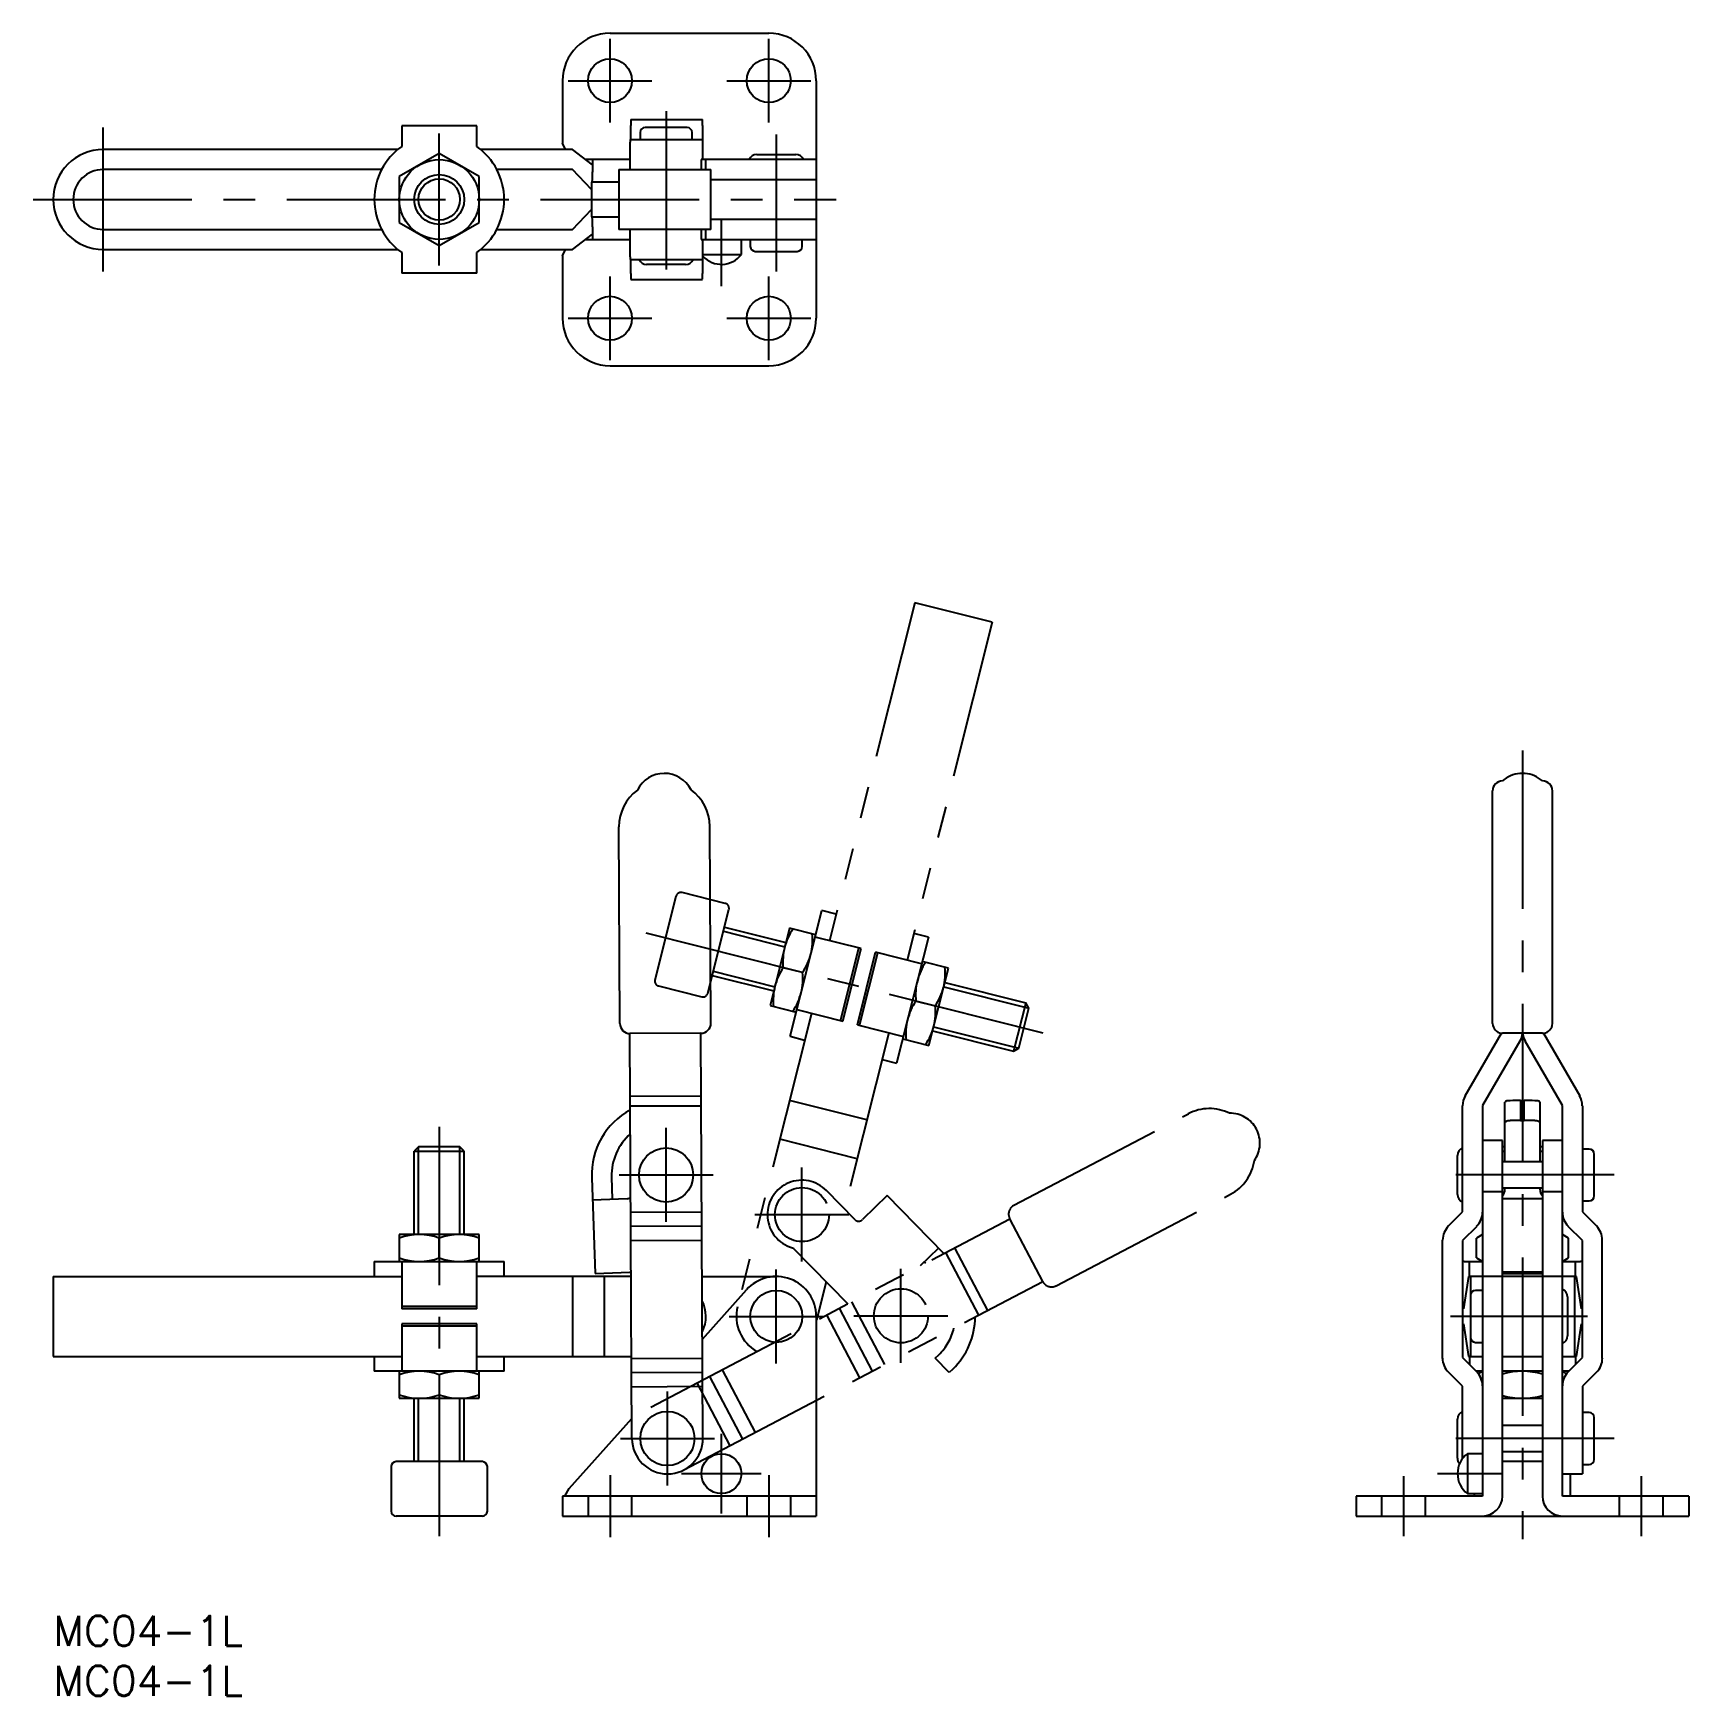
# Model space of a CAD drawing. Extents: x -2 to 164, y -8 to 159.
import ezdxf

# ---------------------------------------------------------------- set-up
doc = ezdxf.new("R2010")
doc.units = 0
doc.header["$LTSCALE"] = 0.5
for name, pattern in [('CENTER', [50.8, 31.75, -6.35, 6.35, -6.35]), ('DASHED', [19.05, 12.7, -6.35]), ('PHANTOM', [63.5, 31.75, -6.35, 6.35, -6.35, 6.35, -6.35])]:
    doc.linetypes.add(name, pattern=pattern)
for name, color, linetype in [('MSM_CENTER', 1, 'CENTER'), ('MSM_CONTINUOUS', 7, 'CONTINUOUS'), ('MSM_DASHED', 4, 'DASHED'), ('MSM_IMAGINARY', 6, 'PHANTOM'), ('MSM_NARROW', 5, 'CONTINUOUS'), ('MSM_PART_NUMBER', 7, 'CONTINUOUS')]:
    doc.layers.add(name, color=color, linetype=linetype)
doc.styles.get("Standard").update_dxf_attribs({"font": 'txt.shx', "height": 3, "bigfont": 'bigfont.shx'})

# ---------------------------------------------------------------- blocks, each defined once
blk = doc.blocks.new('*U24')
at = {"layer": 'MSM_PART_NUMBER'}
blk.add_text('MC04-1L', height=3, dxfattribs=at).set_placement((0, -3))
blk = doc.blocks.new('*U25')
at = {"layer": 'MSM_PART_NUMBER'}
blk.add_text('MC04-1L', height=3, dxfattribs=at).set_placement((0, -8))

msp = doc.modelspace()

# ---------------------------------------------------------------- linework, layer by layer
at = {"layer": 'MSM_CENTER'}
for p, q in [((55.75, 149.59), (55.75, 157.99)), ((71.65, 149.59), (71.65, 157.99)), ((51.55, 153.79), (59.95, 153.79)), ((67.45, 153.79), (75.85, 153.79)), ((61.37, 150.75), (61.37, 133.04)), ((5, 134.69), (5, 149.09)), ((38.65, 135.27), (38.65, 148.51)), ((72.4, 148.4), (72.4, 134.69)), ((-2, 141.89), (78.4, 141.89)), ((66.9, 133.22), (66.9, 139.89)), ((55.75, 125.79), (55.75, 134.19)), ((71.65, 125.79), (71.65, 134.19)), ((51.55, 129.99), (59.95, 129.99)), ((67.45, 129.99), (75.85, 129.99)), ((147.11, 86.7), (147.11, 7.7)), ((99.13, 58.39), (59.37, 68.39)), ((38.65, 49), (38.65, 8)), ((61.37, 39.46), (61.37, 48.88)), ((56.66, 44.17), (66.08, 44.17)), ((74.97, 35.49), (74.97, 44.91)), ((156.31, 44.17), (138.6, 44.17)), ((70.26, 40.2), (79.68, 40.2)), ((72.4, 25.29), (72.4, 34.71)), ((84.88, 25.35), (84.88, 34.76)), ((67.69, 30), (77.11, 30)), ((80.17, 30.06), (89.59, 30.06)), ((153.62, 30), (139.91, 30)), ((61.5, 13.06), (61.5, 22.48)), ((56.79, 17.77), (66.21, 17.77)), ((66.9, 10.25), (66.9, 18.25)), ((156.31, 17.77), (138.6, 17.77)), ((55.75, 14.1), (55.75, 7.9)), ((62.9, 14.25), (70.9, 14.25)), ((71.65, 14.1), (71.65, 7.9)), ((135.21, 14), (135.21, 8)), ((138.61, 14.25), (145.11, 14.25)), ((159.01, 14), (159.01, 8))]:
    msp.add_line(p, q, dxfattribs=at)
at = {"layer": 'MSM_CONTINUOUS'}
for p, q in [((55.75, 158.54), (71.65, 158.54)), ((51, 153.79), (51, 147.52)), ((76.4, 153.79), (76.4, 129.99)), ((57.85, 149.89), (65.01, 149.89)), ((42.4, 149.27), (34.9, 149.27)), ((34.9, 149.27), (34.9, 147.2)), ((42.4, 147.2), (42.4, 149.27)), ((57.84, 147.89), (57.85, 149.31)), ((58.77, 148.59), (58.77, 147.89)), ((63.47, 149.09), (59.27, 149.09)), ((63.97, 147.89), (63.97, 148.59)), ((65.02, 149.31), (65.02, 147.89)), ((34.5, 146.89), (5, 146.89)), ((52, 146.89), (42.8, 146.89)), ((51.31, 146.89), (51, 147.52)), ((54, 145.37), (52, 146.89)), ((57.76, 144.89), (57.78, 147.62)), ((57.79, 147.89), (64.94, 147.89)), ((65.01, 147.89), (64.95, 147.89)), ((65.02, 147.89), (65.05, 147.89)), ((65.05, 145.89), (65.05, 147.89)), ((32.88, 144.89), (5, 144.89)), ((38.65, 146.51), (34.65, 144.2)), ((42.65, 144.2), (38.65, 146.51)), ((52, 144.89), (44.42, 144.89)), ((53.91, 142.88), (52, 144.89)), ((57.77, 145.89), (53.35, 145.89)), ((54, 145.89), (54, 144.64)), ((56.65, 144.89), (65.85, 144.89)), ((56.65, 144.89), (56.65, 138.89)), ((64.89, 145.89), (64.88, 144.89)), ((76.4, 145.89), (64.89, 145.89)), ((65.35, 144.89), (65.35, 145.89)), ((65.85, 138.89), (65.85, 144.89)), ((70.44, 146.4), (74.36, 146.4)), ((34.65, 144.2), (34.65, 139.58)), ((42.65, 139.58), (42.65, 144.2)), ((56.65, 143.64), (53.91, 143.64)), ((53.91, 143.64), (53.91, 140.14)), ((65.85, 143.89), (76.4, 143.89)), ((52, 138.89), (53.91, 140.9)), ((53.91, 140.14), (56.65, 140.14)), ((5, 138.89), (32.88, 138.89)), ((34.65, 139.58), (38.65, 137.27)), ((38.65, 137.27), (42.65, 139.58)), ((44.42, 138.89), (52, 138.89)), ((52, 136.89), (54, 138.41)), ((54, 139.14), (54, 137.89)), ((65.85, 138.89), (56.65, 138.89)), ((57.78, 136.16), (57.76, 138.89)), ((64.88, 138.89), (64.89, 137.89)), ((65.35, 137.89), (65.35, 138.89)), ((76.4, 139.89), (65.85, 139.89)), ((5, 136.89), (34.5, 136.89)), ((34.9, 136.58), (34.9, 134.51)), ((42.4, 134.51), (42.4, 136.58)), ((42.8, 136.89), (52, 136.89)), ((51, 136.26), (51.31, 136.89)), ((53.35, 137.89), (57.77, 137.89)), ((64.89, 137.89), (76.4, 137.89)), ((65.05, 135.89), (65.05, 137.89)), ((68.9, 136.39), (68.9, 137.89)), ((69.8, 137.89), (69.8, 137.19)), ((70.3, 136.69), (74.5, 136.69)), ((75, 137.19), (75, 137.89)), ((51, 136.26), (51, 129.99)), ((57.79, 135.89), (64.94, 135.89)), ((57.85, 134.48), (57.84, 135.89)), ((63.32, 135.38), (59.42, 135.38)), ((64.95, 135.89), (65.01, 135.89)), ((65.02, 135.89), (65.02, 134.48)), ((65.05, 135.89), (65.02, 135.89)), ((65.05, 136.39), (68.9, 136.39)), ((42.4, 134.51), (34.9, 134.51)), ((57.85, 133.89), (65.01, 133.89)), ((55.75, 125.24), (71.65, 125.24)), ((147.37, 84.4), (146.86, 84.4)), ((144.11, 59.33), (144.11, 82.64)), ((150.11, 59.33), (150.11, 82.64)), ((56.75, 59.33), (56.65, 79.05)), ((65.85, 59.37), (65.75, 79.09)), ((64.85, 58.37), (57.75, 58.34)), ((57.95, 17.75), (57.75, 58.34)), ((65.05, 17.79), (64.85, 58.37)), ((141.38, 52.11), (145, 58.37)), ((145, 58.37), (145.11, 58.37)), ((149.11, 58.37), (145.11, 58.37)), ((147.09, 58.37), (147.01, 57.95)), ((147.13, 58.37), (147.22, 57.95)), ((149.11, 58.37), (149.23, 58.37)), ((149.23, 58.37), (152.85, 52.11)), ((146.84, 57.56), (143.11, 51.12)), ((147.01, 57.95), (146.84, 57.56)), ((147.22, 57.95), (147.39, 57.56)), ((151.11, 51.12), (147.39, 57.56)), ((57.78, 52.08), (64.88, 52.11)), ((57.79, 51.08), (64.89, 51.11)), ((141.11, 40.48), (141.11, 51.11)), ((143.11, 51.12), (143.11, 12)), ((145.36, 45.47), (145.36, 51.45)), ((146.93, 51.62), (147.3, 51.62)), ((146.93, 51.62), (146.93, 49.62)), ((147.3, 49.62), (147.3, 51.62)), ((148.86, 51.45), (148.86, 45.47)), ((151.11, 12), (151.11, 51.12)), ((153.11, 51.11), (153.11, 40.48)), ((146.93, 49.62), (147.3, 49.62)), ((36.58, 47), (36.15, 46.57)), ((40.72, 47), (36.58, 47)), ((41.15, 46.57), (40.72, 47)), ((145.11, 47.62), (143.11, 47.62)), ((145.11, 12), (145.11, 47.62)), ((145.36, 47), (145.11, 47)), ((149.11, 47), (148.86, 47)), ((151.11, 47.62), (149.11, 47.62)), ((149.11, 47.62), (149.11, 12)), ((153.81, 46.77), (153.11, 46.77)), ((36.15, 46.57), (41.15, 46.57)), ((36.15, 38.2), (36.15, 46.57)), ((41.15, 38.2), (41.15, 46.57)), ((140.6, 42.22), (140.6, 46.12)), ((145.36, 46.51), (145.11, 46.51)), ((149.11, 45.47), (145.11, 45.47)), ((149.11, 46.51), (148.86, 46.51)), ((154.31, 42.07), (154.31, 46.27)), ((53.92, 43.88), (54.27, 34.31)), ((56, 41.74), (55.92, 43.96)), ((57.46, 41.79), (54, 41.66)), ((143.11, 42.5), (145.11, 42.5)), ((145.11, 42.87), (149.11, 42.87)), ((145.11, 41.81), (149.11, 41.81)), ((145.36, 42.74), (145.36, 42.87)), ((148.86, 42.87), (148.86, 42.74)), ((149.11, 42.5), (151.11, 42.5)), ((57.84, 40.44), (64.94, 40.48)), ((139.7, 39.06), (141.11, 40.48)), ((153.11, 41.57), (153.81, 41.57)), ((153.11, 40.48), (154.53, 39.06)), ((57.85, 39.03), (64.95, 39.06)), ((142.53, 39.02), (141.11, 37.61)), ((153.11, 37.61), (151.7, 39.02)), ((42.65, 38.2), (34.65, 38.2)), ((34.65, 38.2), (34.65, 35.5)), ((38.65, 35.86), (38.65, 37.84)), ((42.65, 35.5), (42.65, 38.2)), ((57.85, 37.61), (64.95, 37.65)), ((139.11, 25.79), (139.11, 37.65)), ((141.11, 37.61), (141.11, 25.87)), ((143.11, 38.2), (142.5, 37.84)), ((142.5, 35.86), (142.5, 37.84)), ((151.73, 37.84), (151.11, 38.2)), ((151.73, 35.86), (151.73, 37.84)), ((153.11, 25.87), (153.11, 37.61)), ((155.11, 25.79), (155.11, 37.65)), ((32.15, 35.5), (32.15, 34)), ((32.15, 35.5), (45.15, 35.5)), ((34.9, 35.5), (34.9, 30.75)), ((42.4, 30.75), (42.4, 35.5)), ((45.15, 34), (45.15, 35.5)), ((141.29, 35.5), (143.11, 35.5)), ((141.8, 34), (141.8, 35.5)), ((142.5, 35.86), (143.11, 35.5)), ((151.11, 35.5), (151.73, 35.86)), ((151.11, 35.5), (152.94, 35.5)), ((152.42, 34), (152.42, 35.5)), ((0, 34), (0, 26)), ((0, 34), (34.9, 34)), ((57.87, 34), (42.4, 34)), ((52, 34), (52, 26)), ((54.27, 34.31), (57.73, 34.44)), ((55.15, 34), (55.15, 26)), ((64.97, 34), (72.4, 34)), ((141.71, 34), (141.21, 30.75)), ((152.51, 34), (141.71, 34)), ((141.91, 34), (141.91, 26)), ((145.11, 34.46), (149.11, 34.46)), ((145.11, 34.31), (149.11, 34.31)), ((152.31, 34), (152.31, 26)), ((153.01, 30.75), (152.51, 34)), ((65, 27.71), (69.41, 32.66)), ((143.11, 32.6), (142.41, 32.6)), ((151.62, 31.95), (151.62, 28.04)), ((42.4, 30.98), (34.9, 30.98)), ((42.4, 30.75), (34.9, 30.75)), ((76.4, 30), (76.4, 10)), ((141.21, 30.75), (141.11, 30.77)), ((153.11, 30.77), (153.01, 30.75)), ((42.4, 29.25), (34.9, 29.25)), ((34.9, 29.25), (34.9, 24.5)), ((42.4, 29.02), (34.9, 29.02)), ((42.4, 24.5), (42.4, 29.25)), ((141.11, 29.23), (141.21, 29.25)), ((141.21, 29.25), (141.71, 26)), ((152.51, 26), (153.01, 29.25)), ((153.01, 29.25), (153.11, 29.23)), ((142.41, 27.4), (143.11, 27.4)), ((0, 26), (34.9, 26)), ((32.15, 26), (32.15, 24.5)), ((42.4, 26), (57.91, 26)), ((45.15, 24.5), (45.15, 26)), ((57.91, 25.79), (65.01, 25.83)), ((141.11, 25.87), (142.53, 24.45)), ((141.71, 26), (143.11, 26)), ((141.8, 26), (141.8, 25.18)), ((145.11, 26), (149.11, 26)), ((151.11, 26), (152.51, 26)), ((151.7, 24.45), (153.11, 25.87)), ((152.42, 26), (152.42, 25.18)), ((45.15, 24.5), (32.15, 24.5)), ((34.65, 24.5), (34.65, 21.8)), ((38.65, 24.14), (38.65, 22.16)), ((42.65, 21.8), (42.65, 24.5)), ((57.92, 24.38), (65.02, 24.41)), ((141.11, 23), (139.7, 24.41)), ((143.11, 24.5), (142.48, 24.5)), ((143.11, 24.5), (142.69, 24.26)), ((149.11, 24.5), (145.11, 24.5)), ((151.54, 24.26), (151.11, 24.5)), ((151.75, 24.5), (151.11, 24.5)), ((154.53, 24.41), (153.11, 23)), ((34.65, 21.8), (42.65, 21.8)), ((36.15, 15.45), (36.15, 21.8)), ((41.15, 15.45), (41.15, 21.8)), ((57.92, 22.96), (65.02, 23)), ((141.11, 15.75), (141.11, 23)), ((145.11, 21.8), (149.11, 21.8)), ((153.11, 23), (153.11, 14.22)), ((153.81, 20.37), (153.11, 20.37)), ((51.67, 12.75), (57.94, 19.79)), ((140.6, 15.81), (140.6, 19.72)), ((149.11, 19.07), (145.11, 19.07)), ((154.31, 15.67), (154.31, 19.87)), ((42.97, 15.45), (34.33, 15.45)), ((143.11, 16.25), (141.61, 16.25)), ((141.61, 16.25), (141.61, 12.25)), ((145.11, 16.47), (149.11, 16.47)), ((149.11, 15.45), (145.11, 15.45)), ((153.11, 15.17), (153.81, 15.17)), ((33.83, 14.95), (33.83, 10.5)), ((43.48, 10.5), (43.48, 14.95)), ((151.11, 14.22), (153.11, 14.22)), ((151.94, 12), (151.94, 14.22)), ((76.4, 12), (51, 12)), ((51, 12), (51, 10)), ((51.21, 12.01), (51.67, 12.75)), ((51.21, 12), (51.21, 12.01)), ((143.11, 12), (130.46, 12)), ((130.46, 12), (130.46, 10)), ((141.61, 12.25), (143.11, 12.25)), ((142.29, 12.25), (142.29, 12)), ((163.76, 12), (151.11, 12)), ((163.76, 12), (163.76, 10)), ((42.97, 10), (34.33, 10)), ((51, 10), (76.4, 10)), ((130.46, 10), (163.76, 10))]:
    msp.add_line(p, q, dxfattribs=at)
for centre, radius in [((55.75, 153.79), 2.2), ((71.65, 153.79), 2.2), ((38.65, 141.89), 4), ((38.65, 141.89), 2.5), ((55.75, 129.99), 2.2), ((71.65, 129.99), 2.2), ((61.37, 44.17), 2.71), ((72.4, 30), 2.6), ((61.5, 17.77), 2.71), ((66.9, 14.25), 2)]:
    msp.add_circle(centre, radius, dxfattribs=at)
for centre, radius, start, end in [((55.75, 153.79), 4.75, 90, 180), ((71.65, 153.79), 4.75, 0, 90), ((86.69, 149.26), 28.85, 178.7423, 179.9058), ((37.57, 149.27), 27.45, 0.0646, 1.2873), ((59.27, 148.59), 0.5, 90, 180), ((63.47, 148.59), 0.5, 0, 90), ((5, 141.89), 5, 90, 270), ((38.65, 141.89), 6.5, 125.2344, 234.7656), ((38.65, 141.89), 6.5, 305.2344, 54.7656), ((67.85, 147.57), 10.07, 178.1929, 179.7174), ((5, 141.89), 3, 90, 270), ((70.44, 145.59), 0.81, 90, 158.2615), ((74.36, 145.59), 0.81, 21.7385, 90), ((44.92, 144.43), 9.09, 355.1573, 1.3485), ((44.92, 139.36), 9.09, 358.6515, 4.8427), ((70.3, 137.19), 0.5, 180, 270), ((74.5, 137.19), 0.5, 270, 0), ((67.85, 136.21), 10.07, 180.2826, 181.8071), ((59.42, 136.19), 0.81, 201.7385, 270), ((63.32, 136.19), 0.81, 270, 338.2615), ((66.9, 137.89), 2.5, 222.2686, 323.1301), ((86.69, 134.52), 28.85, 180.0942, 181.2577), ((37.57, 134.51), 27.45, 358.7127, 359.9354), ((55.75, 129.99), 4.75, 180, 270), ((71.65, 129.99), 4.75, 270, 0), ((61.19, 81.4), 3, 26.9181, 153.6419), ((145.11, 82.64), 0.997, 90.4813, 180), ((147.12, 81.4), 3.01, 94.9253, 131.9129), ((147.11, 81.4), 3.01, 48.0871, 85.0747), ((149.12, 82.64), 0.997, 0, 89.5187), ((61.2, 79.07), 4.55, 126.3913, 180.28), ((61.2, 79.07), 4.55, 0.28, 54.1687), ((57.74, 59.33), 0.99, 180.1067, 270.8421), ((64.86, 59.36), 0.989, 269.6688, 0.5025), ((145.13, 59.38), 1.01, 182.9047, 262.7484), ((149.11, 59.38), 1.01, 277.0814, 357.2654), ((143.34, 51.05), 2.23, 151.583, 178.4167), ((150.88, 51.05), 2.23, 1.5833, 28.417), ((61.36, 44.16), 7.45, 118.6705, 182.13), ((145.48, 51.44), 0.113, 99.068, 171.1143), ((145.84, 50.25), 1.36, 88.53, 106.5092), ((147.08, 13.73), 37.9, 90.2234, 91.8082), ((147.15, 13.73), 37.9, 88.1918, 89.7766), ((148.38, 50.25), 1.36, 73.4908, 91.47), ((148.75, 51.44), 0.113, 8.8857, 80.932), ((145.54, 49.38), 0.175, 117.6799, 168.5389), ((145.89, 48.19), 1.41, 90.4294, 107.9391), ((147.07, 11.76), 37.87, 90.2228, 91.8089), ((147.15, 11.76), 37.87, 88.1911, 89.7772), ((148.34, 48.19), 1.41, 72.0609, 89.5706), ((148.69, 49.38), 0.175, 11.4611, 62.3201), ((61.36, 44.16), 5.45, 130.8191, 182.13), ((141.41, 46.12), 0.81, 111.7385, 180), ((153.81, 46.27), 0.5, 0, 90), ((57.44, 42.34), 0.55, 272.13, 315.6913), ((141.41, 42.22), 0.81, 180, 248.2615), ((144.33, 42.75), 1.03, 319.2368, 359.3274), ((149.89, 42.75), 1.03, 180.6726, 220.7632), ((153.81, 42.07), 0.5, 270, 0), ((141.11, 40.44), 2, 314.9995, 360), ((153.11, 40.44), 2, 180, 225.0005), ((141.18, 37.62), 2.06, 135.7327, 179.2668), ((153.05, 37.62), 2.06, 0.7332, 44.2673), ((36.65, 32.42), 5.78, 69.7429, 110.2571), ((40.65, 32.42), 5.78, 69.7429, 110.2571), ((36.65, 41.28), 5.78, 249.7429, 290.2571), ((40.65, 41.28), 5.78, 249.7429, 290.2571), ((141.29, 34.5), 1, 90, 99.8483), ((152.94, 34.5), 1, 80.1517, 90), ((57.75, 33.89), 0.55, 77.8297, 92.13), ((72.4, 30), 4, 0, 138.2919), ((142.41, 32.1), 0.5, 90, 180), ((150.81, 31.95), 0.81, 0, 68.2615), ((61.9, 30), 3.45, 333.8812, 26.6788), ((142.41, 27.9), 0.5, 180, 270), ((150.81, 28.04), 0.81, 291.7385, 0), ((141.13, 25.83), 2.02, 180.192, 224.8085), ((153.1, 25.83), 2.02, 315.1915, 359.808), ((36.65, 18.72), 5.78, 69.7429, 110.2571), ((40.65, 18.72), 5.78, 69.7429, 110.2571), ((140.99, 22.99), 2.13, 1.4256, 43.5749), ((147.11, 17.03), 7.47, 74.4615, 105.5264), ((153.24, 22.99), 2.13, 136.4251, 178.5744), ((36.65, 27.58), 5.78, 249.7429, 290.2571), ((40.65, 27.58), 5.78, 249.7429, 290.2571), ((147.11, 29.27), 7.47, 254.4736, 285.5382), ((141.41, 19.72), 0.81, 111.7385, 180), ((153.81, 19.87), 0.5, 0, 90), ((61.5, 17.77), 3.55, 180.28, 0.28), ((34.33, 14.95), 0.5, 90, 180), ((42.97, 14.95), 0.5, 0, 90), ((141.41, 15.81), 0.81, 180, 223.4666), ((143.11, 14.25), 2.5, 126.8699, 233.1301), ((153.81, 15.67), 0.5, 270, 0), ((143.11, 12), 2, 270, 0), ((151.11, 12), 2, 180, 270), ((34.33, 10.5), 0.5, 180, 270), ((42.97, 10.5), 0.5, 270, 0)]:
    msp.add_arc(centre, radius, start, end, dxfattribs=at)
at = {"layer": 'MSM_DASHED'}
for p, q in [((53.55, 12), (53.55, 10)), ((57.95, 10), (57.95, 12)), ((69.45, 12), (69.45, 10)), ((73.85, 10), (73.85, 12)), ((133.01, 12), (133.01, 10)), ((137.41, 10), (137.41, 12)), ((156.81, 12), (156.81, 10)), ((161.21, 10), (161.21, 12))]:
    msp.add_line(p, q, dxfattribs=at)
at = {"layer": 'MSM_IMAGINARY'}
for p, q in [((86.26, 101.48), (77.74, 67.63)), ((94.01, 99.53), (86.26, 101.48)), ((94.01, 99.53), (85.5, 65.68)), ((60.26, 63.71), (62.37, 72.09)), ((67.29, 71.37), (62.97, 72.46)), ((65.54, 62.38), (67.65, 70.77)), ((73.79, 58.06), (76.96, 70.67)), ((78.41, 70.3), (76.96, 70.67)), ((67.1, 68.58), (73.26, 67.03)), ((67.21, 69), (73.36, 67.45)), ((73.73, 68.9), (71.78, 61.14)), ((76.35, 68.24), (73.73, 68.9)), ((87.63, 67.98), (86.17, 68.35)), ((80.89, 66.84), (76.29, 68)), ((78.84, 59.62), (80.67, 66.9)), ((79.06, 59.57), (80.89, 66.84)), ((87.63, 67.98), (84.45, 55.38)), ((80.52, 59.2), (82.35, 66.48)), ((80.74, 59.15), (82.57, 66.42)), ((86.95, 65.32), (82.35, 66.48)), ((89.63, 64.9), (87.02, 65.56)), ((65.99, 64.15), (72.14, 62.6)), ((66.09, 64.57), (72.25, 63.02)), ((75.03, 64.45), (73.1, 64.93)), ((87.68, 57.14), (89.63, 64.9)), ((89.27, 63.45), (97.38, 61.4)), ((60.62, 63.1), (64.93, 62.01)), ((89.16, 63.03), (97.7, 60.88)), ((75.91, 60.36), (68.52, 30.98)), ((71.78, 61.14), (74.4, 60.48)), ((74.46, 60.73), (79.06, 59.57)), ((86.39, 61.59), (88.31, 61.11)), ((97.38, 61.4), (96.16, 56.56)), ((96.69, 56.87), (97.7, 60.88)), ((97.7, 60.88), (97.38, 61.4)), ((83.67, 58.41), (79.23, 40.76)), ((80.52, 59.2), (85.13, 58.04)), ((88.05, 58.6), (96.16, 56.56)), ((88.15, 59.02), (96.69, 56.87)), ((73.79, 58.06), (75.24, 57.69)), ((85.06, 57.8), (87.68, 57.14)), ((96.16, 56.56), (96.69, 56.87)), ((83, 55.74), (84.45, 55.38)), ((81.48, 49.68), (73.72, 51.63)), ((81.48, 49.68), (73.72, 51.63)), ((96.2, 41.13), (113.66, 50.3)), ((80.5, 45.8), (72.74, 47.75)), ((80.25, 39.71), (77.43, 42.6)), ((83.51, 42.12), (81.03, 39.7)), ((89.17, 36.31), (83.51, 42.12)), ((100.43, 33.07), (117.89, 42.24)), ((59.85, 20.91), (95.78, 39.78)), ((99.08, 33.5), (95.78, 39.78)), ((74.1, 36.85), (79.56, 31.26)), ((86.85, 35.09), (88.65, 36.85)), ((90.24, 36.87), (93.54, 30.59)), ((87.22, 35.45), (87.33, 35.34)), ((89.35, 36.41), (92.65, 30.12)), ((63.15, 14.63), (99.08, 33.5)), ((77.4, 33.47), (76.43, 29.62)), ((77.43, 30.15), (80.73, 23.86)), ((78.69, 30.81), (81.99, 24.52)), ((79.94, 31.46), (83.24, 25.18)), ((88.32, 25.81), (88.68, 26.16)), ((89.72, 24.38), (88.32, 25.81)), ((64.46, 23.34), (67.76, 17.05)), ((65.71, 23.99), (69.02, 17.71)), ((66.97, 24.65), (70.27, 18.36)), ((90.08, 24.73), (89.72, 24.38))]:
    msp.add_line(p, q, dxfattribs=at)
for centre in [(74.97, 40.2), (84.88, 30.06)]:
    msp.add_circle(centre, 2.71, dxfattribs=at)
for centre, radius, start, end in [((62.85, 71.97), 0.5, 75.8808, 165.8808), ((67.17, 70.89), 0.5, 345.8808, 75.8808), ((78.84, 65.55), 5.78, 145.6237, 186.1379), ((70.26, 67.71), 5.78, 325.6237, 6.1379), ((92.13, 62.21), 5.78, 145.6237, 186.1379), ((83.54, 64.37), 5.78, 325.6237, 6.1379), ((60.74, 63.58), 0.5, 165.8808, 255.8808), ((77.87, 61.67), 5.78, 145.6237, 186.1379), ((69.28, 63.83), 5.78, 325.6237, 6.1379), ((65.06, 62.5), 0.5, 255.8808, 345.8808), ((91.15, 58.33), 5.78, 145.6237, 186.1379), ((82.57, 60.49), 5.78, 325.6237, 6.1379), ((115.77, 46.27), 4.55, 63.8188, 117.7075), ((117.83, 47.36), 3, 324.3456, 91.0694), ((115.77, 46.27), 4.55, 297.7075, 351.5962), ((74.96, 40.19), 3.45, 44.3244, 248.8732), ((96.65, 40.25), 0.99, 117.5342, 208.2696), ((80.65, 40.09), 0.55, 224.3244, 314.3244), ((74.96, 40.19), 3.45, 248.8732, 255.5567), ((99.96, 33.95), 0.989, 207.0963, 297.93), ((72.4, 30), 4, 165.8808, 241.2389), ((84.89, 30.05), 5.43, 314.2731, 346.9401), ((84.87, 30.06), 7.45, 314.3244, 359.1405)]:
    msp.add_arc(centre, radius, start, end, dxfattribs=at)
at = {"layer": 'MSM_NARROW'}
for p, q in [((36.58, 38.2), (36.58, 47)), ((40.72, 38.2), (40.72, 47)), ((36.58, 15.45), (36.58, 21.8)), ((40.72, 15.45), (40.72, 21.8))]:
    msp.add_line(p, q, dxfattribs=at)
msp.add_circle((38.65, 141.89), 2.07, dxfattribs=at)

# ---------------------------------------------------------------- block references
at = {"layer": 'MSM_CONTINUOUS'}
for name in ['*U24', '*U25']:
    msp.add_blockref(name, (0, 0), dxfattribs=at)

doc.saveas('drawing.dxf')
